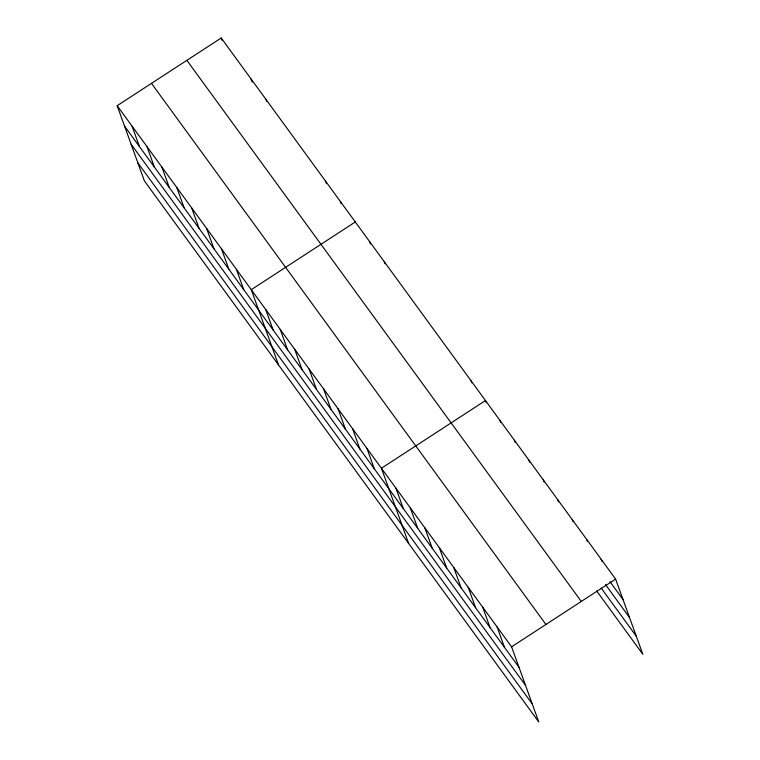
<?xml version="1.0" encoding="UTF-8"?>
<svg xmlns="http://www.w3.org/2000/svg" width="760" height="760" viewBox="0 0 760 760"><rect width="100%" height="100%" fill="white"/><g stroke="black" fill="none" stroke-linecap="round" stroke-linejoin="round"><path stroke-width="1.14" d="M117.163 105.706L511.584 646.817L538.792 722L144.381 180.889L117.163 105.706L221.207 38L615.619 579.111L642.836 654.293L596.695 590.986M355.309 221.977L251.266 289.683L278.483 364.866M511.584 646.817L615.619 579.111M609.947 581.628L623.029 599.583M605.464 584.563L629.565 617.633M601.179 588.05L636.3 636.234M186.875 60.344L581.286 601.454M151.496 83.362L545.917 624.473M124.573 126.179L518.994 667.289M131.109 144.229L525.521 685.349M137.845 162.83L532.256 703.95M601.16 559.274L601.939 561.431M586.701 539.429L587.48 541.586M572.242 519.593L573.021 521.74M557.774 499.747L558.553 501.904M543.314 479.911L544.093 482.058M528.856 460.066L529.635 462.222M514.387 440.23L515.166 442.377M499.928 420.384L500.707 422.541M486.248 402.695L485.469 400.548L381.425 468.255L408.633 543.428M471 380.703L471.779 382.859M384.227 261.659L385.016 263.815M369.769 241.822L370.548 243.969M497.116 626.981L504.526 647.453M340.404 201.533L341.183 203.689M482.657 607.135L490.067 627.608M325.508 181.099L326.287 183.245M468.198 587.299L475.608 607.772M453.729 567.454L461.139 587.927M439.27 547.618L446.68 568.091M424.812 527.772L432.221 548.245M265.905 99.322L266.684 101.479M410.343 507.936L417.753 528.409M251.009 78.888L252.177 82.118M395.884 488.091L403.294 508.564M221.207 38L221.986 40.157M366.956 448.409L374.366 468.882M352.498 428.573L359.908 449.046M338.038 408.728L345.448 429.2M323.57 388.892L330.98 409.355M309.111 369.046L316.521 389.519M294.652 349.21L302.062 369.673M280.193 329.365L287.594 349.837M265.724 309.529L273.135 329.992M236.36 269.249L243.77 289.712M221.464 248.805L228.874 269.268M206.568 228.361L213.978 248.833M191.662 207.917L199.072 228.389M176.766 187.473L184.177 207.945M161.861 167.038L169.271 187.501M146.965 146.594L154.375 167.057M132.059 126.15L139.469 146.623"/></g></svg>
